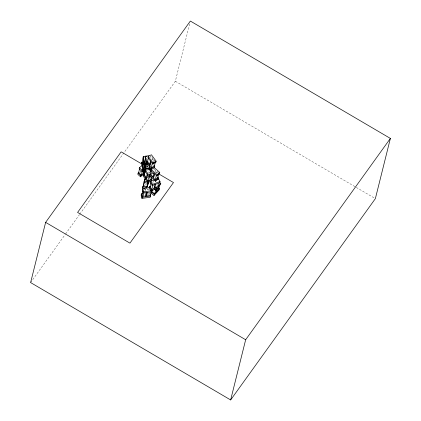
<?xml version="1.0" encoding="UTF-8"?>
<svg xmlns="http://www.w3.org/2000/svg" width="421" height="421" viewBox="0 0 421 421"><rect width="100%" height="100%" fill="white"/><g stroke="black" fill="none" stroke-linecap="round" stroke-linejoin="round"><path stroke-width="0.32" stroke-dasharray="2.1 1.58" d="M146.761 167.347L147.213 165.537M146.934 167.2L147.239 165.995M150.244 157.475L150.544 156.27L152.66 159.164L152.36 160.369M149.066 173.573L149.371 172.363L147.955 170.437M145.035 191.071L145.487 189.261L145.761 190.36M153.654 161.827L154.107 160.017L152.523 160.843M79.758 214.221L175.341 81.253L189.724 23.587M155.302 172.305L155.607 171.1L153.754 169.468M152.76 183.256L153.207 181.446L153.786 182.472M156.907 172.863L157.212 171.657L155.033 173.541M157.249 185.735L157.549 184.524M149.371 178.83L149.813 177.688M30.617 282.575L65.171 234.513M65.55 233.981L79.374 214.757M151.376 173.178L152.244 172.426M151.081 174.368L151.949 173.615M146.597 166.49L147.582 165.669M139.767 172.668L141.24 171.431M146.792 167.269L147.776 166.442L146.866 165.616M151.671 159.68L152.66 159.164M148.381 172.884L149.371 172.363M143.735 189.487L148.187 188.908M148.992 189.439L147.129 189.682L147.387 190.713M148.555 193.581L149.797 193.423M148.108 194.155L149.381 193.992M144.598 183.793L147.008 184.63M175.341 81.253L374.237 197.965M156.033 172.315L157.159 172.978M154.249 169.042L158.517 172.81M151.776 172.873L152.702 173.689M140.251 171.321L141.167 172.147M151.844 156.922L153.291 158.901M153.654 159.396L154.739 160.885M153.381 164.69L154.375 166.048M151.381 172.4L152.47 173.884M151.086 173.589L151.813 174.578M146.829 158.143L147.113 159.706"/><path stroke-width="0.63" d="M45.631 222.372L30.617 282.575L230.645 399.95L375.369 198.628L390.383 138.425L190.355 21.05L45.631 222.372L245.659 339.747L230.645 399.95M139.083 172.305L138.099 173.126L137.804 174.315L140.54 176.799L144.466 173.505M142.393 165.243L139.451 167.716L139.156 168.9L141.888 171.384L143.361 170.147M139.498 169.089L138.598 172.71L141.335 175.194L142.387 170.968M147.013 156.338L143.256 156.638L142.956 157.828L144.308 165.206L144.608 164.016M142.019 162.674L143.072 158.449M143.45 160.522L142.398 164.748L143.65 164.648M149.181 167.242L149.471 168.463L149.176 169.652L145.445 170.1L143.719 162.759L144.019 161.569L145.261 161.422M149.092 155.712L145.366 156.159L145.071 157.349L146.797 164.685L148.039 164.537M140.54 176.799L140.835 175.61L145.25 171.905M141.888 171.384L142.187 170.2L143.166 169.374M144.256 162.401L143.35 166.021L143.961 169.342L145.724 169.205M145.471 158.496L144.719 161.517L145.492 164.816M142.961 170.616L143.256 169.426L141.903 162.048L141.609 163.237L142.961 170.616L144.84 170.468M143.961 169.342L144.713 166.327M142.987 173.805L143.893 170.184M144.135 170.026L143.535 172.442L144.861 171.331M145.113 166.227L146.245 161.801M144.666 174.457L143.614 175.01L143.314 176.199L148.018 182.63L151.186 180.977L151.481 179.793L150.76 178.804M146.019 169.047L144.961 169.6L144.666 170.784L149.371 177.22L150.423 176.667M147.96 161.259L146.903 161.811L146.608 162.995L151.313 169.431L154.475 167.779L154.77 166.59L154.049 165.6M148.255 156.396L147.955 157.586L152.66 164.022L155.828 162.369L156.123 161.18L151.418 154.744L148.255 156.396L152.955 162.832L152.66 164.022M146.65 164.069L145.598 168.289L149.323 167.847L149.623 166.637M145.124 171.105L144.219 174.726L146.34 177.62L147.324 177.104M148.413 157.907L147.513 161.527L149.629 164.422L150.618 163.906M145.445 170.1L145.745 168.91L144.019 161.569M146.797 164.685L147.092 163.501L145.366 156.159M145.061 188.398L142.651 187.555L144.261 182.94M148.055 182.261L147.618 183.403L143.998 182.146L145.392 178.099M144.308 181.288L143.256 185.514L146.871 186.771L147.924 182.546M142.682 193.713L141.414 193.876L141.114 195.065L141.935 198.359L150.197 197.291L150.492 196.102L150.055 194.455M149.755 187.555L142.761 188.466L142.466 189.65L143.282 192.95L151.549 191.876L151.844 190.687L143.577 191.76L143.282 192.95M144.445 181.772L145.045 179.357M142.861 190.766L142.109 193.786L142.93 197.086L143.982 192.86L143.572 191.213M146.34 177.62L147.239 173.999M149.629 164.422L150.529 160.801M146.597 179.093L147.65 174.868M149.887 165.89L150.939 161.669M141.935 198.359L142.23 197.175L141.414 193.876M148.971 176.678L147.918 180.898L151.086 179.246L151.534 177.436M150.507 173.931L149.639 174.689L149.339 175.873L155.507 181.319L158.112 179.062M151.855 168.521L150.986 169.274L150.692 170.463L156.854 175.91L159.464 173.647L159.759 172.457L154.07 167.432M147.618 183.403L147.913 182.214L144.292 180.956M148.018 182.63L148.318 181.446L151.481 179.793M149.371 177.22L149.665 176.031L144.961 169.6M151.313 169.431L151.607 168.242L154.77 166.59M151.202 170.063L150.15 174.283L152.923 176.736L154.144 175.678M147.613 184.84L148.366 181.825M146.303 192.56L145.25 196.781L144.977 195.681M146.529 192.092L146.076 193.902L146.587 195.965L150.308 195.481L151.213 191.86M146.587 195.965L147.492 192.344M155.281 162.427L154.375 166.048L151.213 167.7L152.265 163.474L154.375 162.374M150.56 186.282L149.397 186.724L149.102 187.913L150.829 190.981L158.37 188.103L158.67 186.913L158.091 185.893M154.807 179.762L150.75 181.309L150.45 182.498L152.176 185.572L159.722 182.693L160.017 181.504L158.291 178.43L157.133 178.872M150.939 182.861L150.034 186.482L151.76 189.55L152.812 185.329M152.923 176.736L153.823 173.115M153.549 178.141L154.602 173.915M150.829 190.981L151.123 189.792L149.397 186.724M152.176 185.572L152.476 184.382L150.75 181.309M152.139 191.15L151.286 192.081L150.992 193.265L154.028 195.465L159.138 189.897L159.433 188.708L158.422 187.976M152.17 189.797L151.718 191.608L154.754 193.807L155.807 189.582M156.333 175.446L155.281 179.672L157.891 177.415L158.791 173.794M155.507 181.319L155.802 180.13L158.412 177.873L157.459 177.036M156.854 175.91L157.149 174.72L159.759 172.457M153.881 188.74L154.933 184.519M159.217 182.725L158.312 186.345L154.917 187.64L155.823 184.019M154.028 195.465L154.323 194.276L159.433 188.708M154.365 189.318L155.375 190.055L155.67 188.866M157.996 179.62L158.412 177.873M156.191 192.239L157.144 188.408M159.596 185.298L158.843 188.313L156.544 190.818M159.27 182.198L160.785 183.293L160.49 184.482L158.359 186.803M143.998 182.146L145.534 178.146M142.651 187.555L143.745 184.698M148.755 181.914L146.566 187.629L142.945 186.371M146.487 188.245L148.897 181.956M245.659 339.747L390.383 138.425M158.228 186.082L160.785 183.293M155.375 190.055L157.08 188.198M152.955 162.832L156.123 161.18M152.476 184.382L160.017 181.504M151.123 189.792L158.67 186.913M142.23 197.175L150.492 196.102M143.719 162.759L144.961 162.611M145.745 168.91L149.471 168.463M143.256 169.426L145.761 169.231M141.961 164.058L121.137 151.844L77.59 212.416L129.931 243.133L173.478 182.556L158.849 173.968M149.276 168.353L151.528 169.674M151.286 192.081L154.323 194.276M150.986 169.274L157.149 174.72M149.639 174.689L155.802 180.13M139.451 167.716L142.187 170.2M138.099 173.126L140.835 175.61M146.903 161.811L151.607 168.242M148.85 168.937L151.023 171.905M143.614 175.01L148.318 181.446M154.381 186.682L154.917 187.64M142.761 188.466L143.577 191.76M143.256 156.638L144.266 162.169"/></g></svg>
